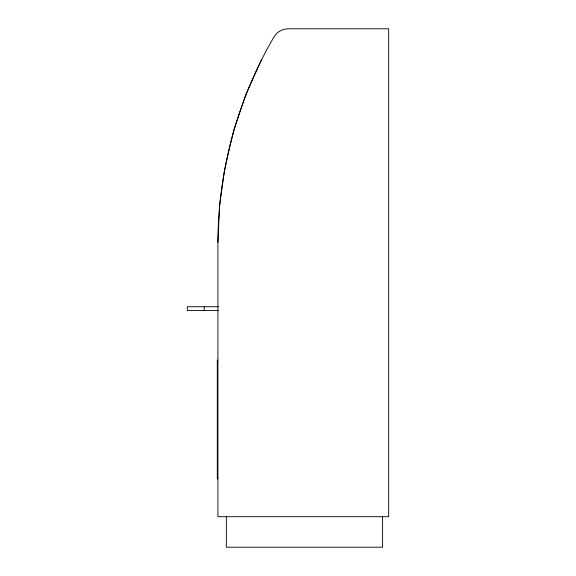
<?xml version="1.0" encoding="UTF-8"?>
<svg xmlns="http://www.w3.org/2000/svg" width="576" height="576" viewBox="0 0 576 576"><rect width="100%" height="100%" fill="white"/><g stroke="black" fill="none" stroke-linecap="round" stroke-linejoin="round"><path stroke-width="0.86" d="M217.915 242.258C218.174 170.453 237.658 99.043 273.902 37.051A16.769 16.769 0 0 1 288.346 28.8L388.678 28.8L388.678 516.708L217.915 516.708L217.915 242.258L219.694 204.336L224.366 171.454M224.474 170.669L229.45 148.298M229.63 147.528L233.87 129.838L241.531 107.381M241.79 106.632L246.132 93.91L253.57 77.386M253.922 76.601L261.713 59.292M218.311 306.727L187.322 306.727L187.322 310.486L218.311 310.486M217.915 360.274L217.303 360.274L217.303 478.822L217.915 478.822M382.579 516.708L382.579 547.2L226.361 547.2L226.361 516.708M204.192 306.727L204.192 310.486"/></g></svg>
